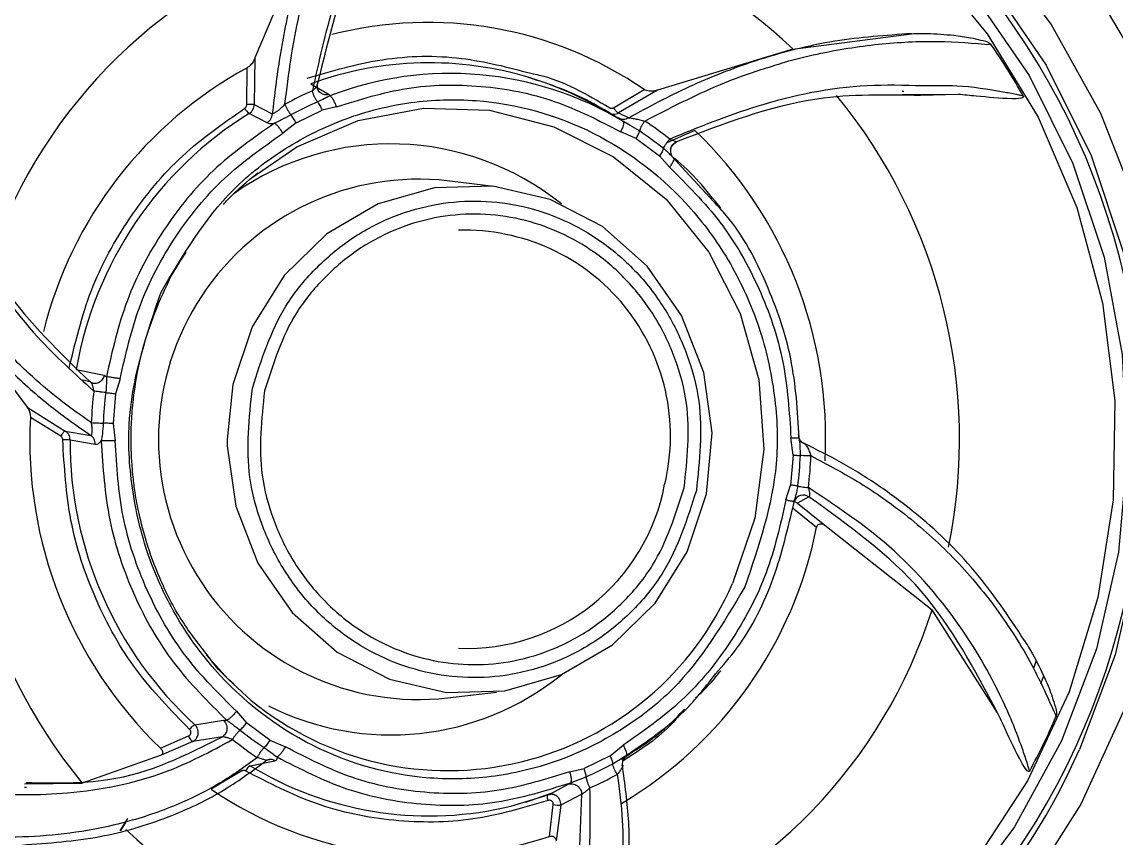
# Model space of a CAD drawing. Header units: inches. Extents: x 0 to 84, y -22 to 124.
# Drawn here: x 53.917 to 54.996, y 16.674 to 17.478 of the extents above; entities that cross this region are included whole.
import ezdxf

# ---------------------------------------------------------------- set-up
doc = ezdxf.new("R2010")
doc.units = ezdxf.units.IN
doc.header["$MEASUREMENT"] = 0
doc.layers.add('BDIM_CYAN', color=4, linetype='Continuous')

# ---------------------------------------------------------------- blocks, each defined once
blk = doc.blocks.new('2026 RELAY')
at = {"layer": 'BDIM_CYAN'}
for p, q in [((54.1951, 17.0574), (54.1469, 16.9426)), ((54.6771, 16.9512), (54.7938, 16.9665)), ((54.6771, 16.9512), (54.5435, 16.9108)), ((54.1469, 16.9426), (54.1462, 16.8967)), ((54.1388, 16.8965), (54.1391, 16.9328)), ((54.2019, 16.917), (54.2202, 16.9067)), ((54.5004, 16.8935), (54.5306, 16.9114)), ((54.5435, 16.9108), (54.5052, 16.8885)), ((54.7863, 16.9094), (54.7846, 16.9094)), ((54.1462, 16.8967), (54.164, 16.8875)), ((54.2202, 16.9067), (54.2208, 16.9052)), ((54.8398, 16.9067), (54.7846, 16.9062)), ((54.8398, 16.9067), (54.8028, 16.9055)), ((54.1414, 16.8879), (54.1588, 16.8788)), ((54.1874, 16.8787), (54.213, 16.8912)), ((54.2273, 16.8944), (54.213, 16.8912)), ((54.5005, 16.8859), (54.5017, 16.8853)), ((54.5052, 16.8885), (54.5153, 16.8836)), ((54.1874, 16.8787), (54.1744, 16.8683)), ((54.5017, 16.8853), (54.5052, 16.8836)), ((54.5225, 16.8631), (54.5074, 16.8698)), ((54.5804, 16.8712), (54.5527, 16.859)), ((54.5225, 16.8631), (54.5456, 16.8462)), ((54.5554, 16.8348), (54.5456, 16.8462)), ((54.5599, 16.8436), (54.5597, 16.8436)), ((54.599, 16.8008), (54.5597, 16.8436)), ((54.3851, 16.8157), (54.328, 16.8224)), ((53.8664, 16.6729), (53.9224, 16.5985)), ((53.9709, 16.6357), (53.9982, 16.6298)), ((53.9982, 16.6298), (54.0005, 16.6283)), ((53.9846, 16.6233), (53.9771, 16.625)), ((54.014, 16.6263), (54.0095, 16.6117)), ((54.1252, 16.6206), (54.1196, 16.5667)), ((54.0095, 16.6117), (54.0071, 16.5823)), ((53.9224, 16.5985), (53.96, 16.5749)), ((53.9555, 16.5697), (53.9257, 16.5881)), ((53.96, 16.5749), (53.9852, 16.5706)), ((54.0071, 16.5823), (54.0091, 16.5652)), ((53.9647, 16.5662), (53.9575, 16.5662)), ((53.9647, 16.5662), (53.9895, 16.562)), ((54.6772, 16.5512), (54.6751, 16.5682)), ((54.6837, 16.5649), (54.6836, 16.565)), ((54.6772, 16.5512), (54.6747, 16.5217)), ((54.6702, 16.5071), (54.6747, 16.5217)), ((54.6779, 16.5054), (54.6792, 16.5085)), ((54.6927, 16.5101), (54.6815, 16.5039)), ((54.7003, 16.4799), (54.6764, 16.4991)), ((54.6815, 16.5039), (54.7084, 16.4822)), ((54.7084, 16.4822), (54.8142, 16.3987)), ((54.8785, 16.2973), (54.8142, 16.3987)), ((54.9145, 16.3412), (54.9167, 16.348)), ((54.9241, 16.3333), (54.9211, 16.3259)), ((54.328, 16.311), (54.3851, 16.3177)), ((54.1288, 16.2987), (54.1386, 16.2872)), ((54.0878, 16.2854), (54.116, 16.2898)), ((54.116, 16.2898), (54.1191, 16.2898)), ((54.1617, 16.2703), (54.1386, 16.2872)), ((54.0539, 16.2622), (54.0816, 16.2744)), ((54.1148, 16.2736), (54.0857, 16.269)), ((54.0857, 16.269), (54.0544, 16.2554)), ((54.1617, 16.2703), (54.1769, 16.2636)), ((54.4968, 16.2548), (54.5099, 16.2652)), ((54.0544, 16.2554), (53.9768, 16.2279)), ((54.1421, 16.2451), (54.1666, 16.2499)), ((54.4968, 16.2548), (54.4713, 16.2422)), ((54.1339, 16.2399), (54.1037, 16.222)), ((54.4569, 16.239), (54.4713, 16.2422)), ((53.92, 16.2272), (53.9768, 16.2279)), ((54.4557, 16.2268), (54.458, 16.2283)), ((54.458, 16.2283), (54.4733, 16.2341)), ((53.92, 16.224), (53.9218, 16.224)), ((54.4137, 16.2092), (54.4389, 16.218)), ((54.4357, 16.2164), (54.4423, 16.2198)), ((54.4423, 16.2198), (54.4557, 16.2268)), ((54.4689, 16.217), (54.4483, 16.2062)), ((54.4371, 16.1754), (54.4409, 16.2067)), ((54.4483, 16.2062), (54.4438, 16.1709)), ((54.0214, 16.1931), (54.0139, 16.181)), ((54.0193, 16.189), (54.0144, 16.1811))]:
    blk.add_line(p, q, dxfattribs=at)
at = {"layer": 'BDIM_CYAN', "flags": 128}
for points in [[(55.0195, 16.9337), (54.967, 17.0227), (54.9035, 17.1037), (54.8304, 17.175), (54.7489, 17.2355), (54.6603, 17.2841), (54.5664, 17.3199), (54.4688, 17.3422), (54.3692, 17.3507), (54.2695, 17.3452), (54.1713, 17.3258), (54.0764, 17.2929), (53.9866, 17.247), (53.9034, 17.1889)], [(53.736, 16.8815), (53.7838, 16.9694), (53.8429, 17.0495), (53.912, 17.1202), (53.9899, 17.1801), (54.0749, 17.2281), (54.1655, 17.2632), (54.2598, 17.2847), (54.3561, 17.2923), (54.4525, 17.2857), (54.547, 17.2652), (54.6379, 17.231), (54.7234, 17.184), (54.8018, 17.1249), (54.8716, 17.0549), (54.9315, 16.9755), (54.9802, 16.8881), (55.0168, 16.7944)], [(55.0026, 16.2983), (54.9607, 16.2071), (54.9072, 16.1229), (54.8429, 16.0473), (54.7692, 15.9819), (54.6876, 15.9278), (54.5996, 15.8861), (54.5069, 15.8578), (54.4113, 15.8432), (54.3148, 15.8427), (54.2191, 15.8562), (54.1261, 15.8836), (54.0377, 15.9244), (53.9556, 15.9776), (53.8813, 16.0422), (53.8163, 16.1171), (53.7619, 16.2008), (53.7191, 16.2915), (53.6888, 16.3876), (53.6716, 16.4872), (53.6677, 16.5884), (53.6774, 16.6891), (53.7002, 16.7875), (53.736, 16.8815)], [(54.3535, 17.2714), (54.3674, 17.2713), (54.4629, 17.2621), (54.5562, 17.2387), (54.6454, 17.2017), (54.7286, 17.1517), (54.8042, 17.0898), (54.8706, 17.0173), (54.9265, 16.9356), (54.9708, 16.8464), (55.0024, 16.7514), (55.0209, 16.6528), (55.0258, 16.5524), (55.017, 16.4522), (54.9947, 16.3544), (54.9594, 16.261)], [(54.3529, 17.2518), (54.3663, 17.2516), (54.4591, 17.2427), (54.5498, 17.2199), (54.6365, 17.1839), (54.7174, 17.1353), (54.7909, 17.0752), (54.8554, 17.0047), (54.9098, 16.9253), (54.9528, 16.8385), (54.9836, 16.7463), (55.0015, 16.6504), (55.0063, 16.5528), (54.9978, 16.4554), (54.9761, 16.3604), (54.9417, 16.2695), (54.8954, 16.1847), (54.838, 16.1077), (54.7708, 16.04), (54.695, 15.983), (54.6123, 15.9379), (54.5243, 15.9056), (54.4328, 15.8868), (54.353, 15.8817)], [(53.785, 16.8603), (53.8319, 16.9445), (53.89, 17.0207), (53.958, 17.0873), (54.0346, 17.1427), (54.1181, 17.1859), (54.2066, 17.2159), (54.2984, 17.232), (54.3914, 17.234), (54.4837, 17.2217), (54.5734, 17.1955), (54.6584, 17.1559), (54.737, 17.1037), (54.8076, 17.0401), (54.8685, 16.9663), (54.9186, 16.8841), (54.9567, 16.7951), (54.982, 16.7012), (54.9941, 16.6045), (54.9925, 16.507), (54.9775, 16.4107), (54.9492, 16.3178), (54.9083, 16.2301), (54.8557, 16.1497)], [(54.1433, 16.824), (54.1883, 16.8549), (54.2487, 16.8809), (54.3129, 16.8931), (54.3781, 16.891), (54.4415, 16.8748), (54.5003, 16.8451), (54.552, 16.8033), (54.5942, 16.7511), (54.6251, 16.6908), (54.6434, 16.6252), (54.6483, 16.5569), (54.6395, 16.4891), (54.6175, 16.4247)], [(54.1196, 16.5667), (54.1196, 16.5604), (54.128, 16.5007), (54.1498, 16.4448), (54.1837, 16.3959), (54.2278, 16.357), (54.2794, 16.3303), (54.3357, 16.3173), (54.3933, 16.3188), (54.4489, 16.3348), (54.4992, 16.3642), (54.5414, 16.4053), (54.5729, 16.4559), (54.592, 16.5129), (54.5975, 16.573), (54.5891, 16.6327), (54.5673, 16.6887), (54.5334, 16.7375), (54.4894, 16.7764), (54.4377, 16.8031), (54.3814, 16.8161), (54.3238, 16.8146), (54.2682, 16.7987), (54.2179, 16.7693), (54.1758, 16.7281), (54.1442, 16.6776), (54.1252, 16.6206), (54.1252, 16.6206)], [(54.1433, 16.3094), (54.1205, 16.3302), (54.0988, 16.3542)], [(54.3914, 16.2035), (54.3992, 16.2053), (54.4357, 16.2164)]]:
    blk.add_lwpolyline(points, dxfattribs=at)
at = {"layer": 'BDIM_CYAN'}
for centre, radius, start, end in [((54.3642, 16.5795), 0.6724, 91.4877, 186.3844), ((54.302, 16.5651), 0.72, 318.6768, 63.8414), ((54.3481, 16.6057), 0.4772, 46.4028, 101.3302), ((54.3635, 16.5818), 0.5045, 109.4936, 162.3552), ((54.3172, 16.6006), 0.377, 55.538, 104.5433), ((54.3208, 16.5765), 0.6694, 29.3986, 34.5009), ((54.3344, 16.5747), 0.4079, 118.6049, 166.0482), ((54.3188, 16.599), 0.3388, 72.7672, 110.185), ((54.3395, 16.5971), 0.3302, 58.8911, 111.0644), ((54.3169, 16.593), 0.3451, 58.8494, 72.7667), ((54.3429, 16.5916), 0.3477, 113.6299, 118.5899), ((54.3435, 16.5908), 0.3367, 113.6298, 118.5899), ((54.3071, 16.5669), 0.5341, 348.5103, 39.3475), ((54.3364, 16.5723), 0.371, 121.7217, 170.162), ((54.1474, 16.8976), 0.0114, 203.8247, 238.2291), ((54.3337, 16.5851), 0.3553, 51.3342, 56.2237), ((54.3345, 16.5846), 0.3441, 51.3342, 56.2237), ((54.2885, 16.5682), 0.4208, 356.8909, 46.065), ((54.2808, 16.5896), 0.2683, 51.1844, 125.2102), ((54.3083, 16.5667), 0.2564, 85.5844, 274.4156), ((54.3538, 16.5702), 0.2026, 346.3595, 91.7693), ((54.3898, 16.5665), 0.5341, 168.5103, 219.3475), ((54.375, 16.5667), 0.3897, 172.9858, 177.5826), ((54.3745, 16.5667), 0.3774, 172.9857, 177.5826), ((54.3459, 16.5653), 0.4208, 176.8909, 226.065), ((54.3434, 16.5648), 0.3787, 179.7877, 227.5485), ((54.3073, 16.5667), 0.3774, 352.9857, 357.5827), ((54.3055, 16.5667), 0.3897, 352.9857, 357.5827), ((54.3559, 16.5588), 0.1981, 267.5764, 349.4226), ((54.6873, 16.502), 0.00973, 56.3182, 155.21), ((54.2988, 16.5597), 0.4094, 300.7687, 348.7732), ((54.337, 16.5456), 0.3054, 230.6336, 336.6959), ((54.3334, 16.5516), 0.5045, 289.4936, 342.3552), ((54.3556, 16.5379), 0.6563, 196.5789, 269.2269), ((54.2809, 16.5432), 0.2678, 243.2061, 308.8792), ((54.313, 16.5612), 0.6783, 331.7195, 336.7769), ((54.0905, 16.2769), 0.00926, 195.9387, 238.7713), ((54.3469, 16.5483), 0.3553, 231.3346, 236.2234), ((54.3473, 16.5489), 0.3441, 231.3342, 236.2236), ((54.3463, 16.5324), 0.6705, 270.7738, 336.1171), ((54.1481, 16.2354), 0.0114, 121.8515, 156.3317), ((54.3187, 16.5356), 0.34, 238.7063, 282.3503), ((54.3384, 16.5426), 0.3367, 293.6298, 298.5899), ((54.3376, 16.5418), 0.3477, 293.6299, 298.5899), ((54.317, 16.5327), 0.3769, 235.5362, 288.5678), ((54.4533, 16.3187), 0.1127, 263.692, 267.4566), ((54.3488, 16.5278), 0.4772, 226.4028, 281.3302)]:
    blk.add_arc(centre, radius, start, end, dxfattribs=at)
for points, knots in [([(55.2584, 16.5667), (55.2573, 16.6047), (55.2557, 16.6581), (55.245, 16.7365), (55.2322, 16.8033), (55.2108, 16.8815), (55.1817, 16.9619), (55.144, 17.0432), (55.0977, 17.1234), (55.0425, 17.2006), (54.9891, 17.264), (54.9516, 17.2983), (54.9377, 17.311)], [0, 0, 0, 0, 0.135476, 0.190838, 0.282732, 0.378396, 0.48124, 0.588842, 0.700238, 0.814676, 0.931639, 1, 1, 1, 1]), ([(54.3513, 17.232), (54.3507, 17.2313), (54.3493, 17.2295), (54.3449, 17.2242), (54.3315, 17.207), (54.3021, 17.1661), (54.2602, 17.0939), (54.2236, 17.0015), (54.2098, 16.9386), (54.2035, 16.9101)], [0, 0, 0, 0, 0.007325, 0.019566, 0.058651, 0.192116, 0.441769, 0.746986, 1, 1, 1, 1]), ([(54.1765, 16.8969), (54.1783, 16.9119), (54.1818, 16.9409), (54.1905, 16.9873), (54.2021, 17.0334), (54.2176, 17.0807), (54.2445, 17.1477), (54.2734, 17.1952), (54.2937, 17.2286)], [0, 0, 0, 0, 0.134858, 0.259599, 0.404069, 0.533562, 0.672142, 1, 1, 1, 1]), ([(54.3168, 17.1763), (54.292, 17.1354), (54.2418, 17.0528), (54.2196, 16.9622), (54.2084, 16.9164)], [0, 0, 0, 0, 0.495173, 1, 1, 1, 1]), ([(54.2444, 17.1645), (54.2308, 17.1361), (54.2057, 17.0839), (54.1837, 17.0083), (54.1706, 16.9439), (54.1662, 16.9061), (54.164, 16.8875)], [0, 0, 0, 0, 0.3185328, 0.5847985, 0.7954693, 1, 1, 1, 1]), ([(54.7938, 16.9665), (54.7687, 16.9648), (54.717, 16.9613), (54.643, 16.9421), (54.5747, 16.9155), (54.5348, 16.8942), (54.5153, 16.8836)], [0, 0, 0, 0, 0.262316, 0.539411, 0.773759, 1, 1, 1, 1]), ([(54.7938, 16.9665), (54.799, 16.9666), (54.813, 16.9668), (54.8324, 16.9654), (54.8501, 16.9631), (54.8619, 16.9602), (54.8694, 16.9587), (54.8722, 16.956), (54.8725, 16.9557)], [0, 0, 0, 0, 0.191797, 0.519052, 0.729035, 0.856173, 0.983899, 1, 1, 1, 1]), ([(54.6592, 16.9353), (54.6625, 16.9364), (54.6762, 16.9408), (54.7103, 16.949), (54.761, 16.9572), (54.8187, 16.96), (54.8552, 16.9571), (54.8725, 16.9557)], [0, 0, 0, 0, 0.046025, 0.195616, 0.476339, 0.751139, 1, 1, 1, 1]), ([(54.1469, 16.9426), (54.1464, 16.9414), (54.1453, 16.9388), (54.1427, 16.9356), (54.1405, 16.9336), (54.1394, 16.933), (54.1391, 16.9328)], [0, 0, 0, 0, 0.355676, 0.722757, 0.915996, 1, 1, 1, 1]), ([(54.1984, 16.9226), (54.2229, 16.9298), (54.2725, 16.9443), (54.3483, 16.9458), (54.3962, 16.9334), (54.4189, 16.9275)], [0, 0, 0, 0, 0.340241, 0.68848, 1, 1, 1, 1]), ([(54.5312, 16.8804), (54.5557, 16.8931), (54.5901, 16.9109), (54.6338, 16.9276), (54.6519, 16.9331), (54.6592, 16.9353)], [0, 0, 0, 0, 0.593417, 0.834059, 1, 1, 1, 1]), ([(54.5016, 16.8852), (54.4924, 16.8908), (54.4647, 16.9076), (54.4341, 16.9176), (54.4137, 16.9243)], [0, 0, 0, 0, 0.332049, 1, 1, 1, 1]), ([(54.4189, 16.9275), (54.4216, 16.9269), (54.4492, 16.9213), (54.4741, 16.9067), (54.4966, 16.8935)], [0, 0, 0, 0, 0.097406, 1, 1, 1, 1]), ([(54.2035, 16.9101), (54.2044, 16.9109), (54.206, 16.9123), (54.2076, 16.9141), (54.2084, 16.9152), (54.2087, 16.9159), (54.2087, 16.9163), (54.2085, 16.9164), (54.2084, 16.9164)], [0, 0, 0, 0, 0.277554, 0.532524, 0.651828, 0.767234, 0.882133, 1, 1, 1, 1]), ([(54.2085, 16.8993), (54.208, 16.9001), (54.2069, 16.9017), (54.2054, 16.9047), (54.2042, 16.9076), (54.2038, 16.9093), (54.2035, 16.9101)], [0, 0, 0, 0, 0.266689, 0.531115, 0.778754, 1, 1, 1, 1]), ([(54.2202, 16.9067), (54.2195, 16.9065), (54.2181, 16.9061), (54.2158, 16.9061), (54.2134, 16.9068), (54.2113, 16.9081), (54.2097, 16.9099), (54.2086, 16.912), (54.2082, 16.9143), (54.2083, 16.9157), (54.2084, 16.9164)], [0, 0, 0, 0, 0.11221, 0.235183, 0.36644, 0.502102, 0.63743, 0.767756, 0.889371, 1, 1, 1, 1]), ([(54.2114, 16.9081), (54.2109, 16.9087), (54.2098, 16.9097), (54.2088, 16.9118), (54.2084, 16.9138), (54.2084, 16.9149), (54.2084, 16.9154)], [0, 0, 0, 0, 0.282389, 0.544951, 0.784256, 1, 1, 1, 1]), ([(54.2273, 16.8944), (54.2503, 16.9016), (54.2967, 16.9161), (54.3701, 16.917), (54.4424, 16.9033), (54.4859, 16.8809), (54.5074, 16.8698)], [0, 0, 0, 0, 0.247012, 0.5, 0.752988, 1, 1, 1, 1]), ([(54.5435, 16.9108), (54.542, 16.9104), (54.5391, 16.9095), (54.5348, 16.9098), (54.5319, 16.9106), (54.5309, 16.9112), (54.5306, 16.9114)], [0, 0, 0, 0, 0.355757, 0.72292, 0.916269, 1, 1, 1, 1]), ([(54.8048, 16.915), (54.7866, 16.9155), (54.7326, 16.9171), (54.6465, 16.8995), (54.5839, 16.8741), (54.5556, 16.8625)], [0, 0, 0, 0, 0.216608, 0.644934, 1, 1, 1, 1]), ([(54.8028, 16.9055), (54.7687, 16.9062), (54.6871, 16.908), (54.6083, 16.8775), (54.5624, 16.8598)], [0, 0, 0, 0, 0.418406, 1, 1, 1, 1]), ([(54.904, 16.9051), (54.9032, 16.9053), (54.901, 16.9057), (54.8945, 16.9071), (54.8737, 16.9109), (54.8432, 16.9158), (54.816, 16.9152), (54.8048, 16.915)], [0, 0, 0, 0, 0.025485, 0.068074, 0.204059, 0.66842, 1, 1, 1, 1]), ([(54.0545, 16.7119), (54.0758, 16.7479), (54.1085, 16.8032), (54.1766, 16.8554), (54.2359, 16.8849), (54.2999, 16.9008), (54.3836, 16.9034), (54.484, 16.8755), (54.5673, 16.8107), (54.6175, 16.7404), (54.6456, 16.678), (54.6606, 16.611), (54.6642, 16.5227), (54.6433, 16.4614), (54.6297, 16.4215)], [0, 0, 0, 0, 0.119728, 0.18418, 0.25, 0.31582, 0.380272, 0.5, 0.619728, 0.68418, 0.75, 0.81582, 0.880272, 1, 1, 1, 1]), ([(54.1369, 16.893), (54.1372, 16.8932), (54.1378, 16.8936), (54.1384, 16.8944), (54.1388, 16.8954), (54.1388, 16.8962), (54.1388, 16.8965)], [0, 0, 0, 0, 0.244732, 0.492429, 0.744713, 1, 1, 1, 1]), ([(54.1462, 16.8967), (54.1459, 16.8967), (54.1454, 16.8967), (54.1442, 16.8966), (54.1432, 16.8966), (54.1421, 16.8966), (54.1406, 16.8966), (54.1395, 16.8965), (54.1388, 16.8965)], [0, 0, 0, 0, 0.250263, 0.382232, 0.514843, 0.645287, 0.771015, 1, 1, 1, 1]), ([(54.1414, 16.8879), (54.1421, 16.8884), (54.1435, 16.8894), (54.145, 16.8916), (54.146, 16.894), (54.1462, 16.8958), (54.1462, 16.8967)], [0, 0, 0, 0, 0.245118, 0.499544, 0.75421, 1, 1, 1, 1]), ([(54.164, 16.8875), (54.1643, 16.8876), (54.1648, 16.8877), (54.1665, 16.8886), (54.1692, 16.8904), (54.1729, 16.8934), (54.1753, 16.8957), (54.1765, 16.8969)], [0, 0, 0, 0, 0.111469, 0.230184, 0.482261, 0.743373, 1, 1, 1, 1]), ([(54.2208, 16.9052), (54.2199, 16.9047), (54.2189, 16.9042), (54.2179, 16.9037), (54.2169, 16.9032), (54.2142, 16.9019), (54.2109, 16.9004), (54.2085, 16.8993)], [0, 0, 0, 0, 0.22908, 0.257055, 0.306679, 0.485356, 1, 1, 1, 1]), ([(54.904, 16.9051), (54.9041, 16.905), (54.9042, 16.9048), (54.9043, 16.9044), (54.9042, 16.9041), (54.9039, 16.9037), (54.903, 16.9032), (54.8993, 16.9022), (54.8839, 16.9024), (54.8634, 16.9044), (54.8457, 16.9061), (54.8398, 16.9067)], [0, 0, 0, 0, 0.005501, 0.011055, 0.016084, 0.02158, 0.030977, 0.060324, 0.195274, 0.730604, 1, 1, 1, 1]), ([(53.8048, 16.8936), (53.8051, 16.8928), (53.8059, 16.8905), (53.8082, 16.8838), (53.8158, 16.8628), (53.8349, 16.8155), (53.8728, 16.7429), (53.9281, 16.6684), (53.9694, 16.6312), (53.9882, 16.6143)], [0, 0, 0, 0, 0.007324, 0.019565, 0.058649, 0.192116, 0.441769, 0.746986, 1, 1, 1, 1]), ([(53.9638, 16.6368), (53.97, 16.6627), (53.9827, 16.7152), (54.0217, 16.7862), (54.0727, 16.8483), (54.1157, 16.8782), (54.1369, 16.893)], [0, 0, 0, 0, 0.247096, 0.5, 0.752904, 1, 1, 1, 1]), ([(54.1588, 16.8788), (54.1595, 16.8793), (54.161, 16.8803), (54.1626, 16.8825), (54.1638, 16.8849), (54.1639, 16.8867), (54.164, 16.8875)], [0, 0, 0, 0, 0.245337, 0.5, 0.754663, 1, 1, 1, 1]), ([(54.1824, 16.8865), (54.1793, 16.8848), (54.1739, 16.8819), (54.1685, 16.8793), (54.1661, 16.8782)], [0, 0, 0, 0, 0.571403, 1, 1, 1, 1]), ([(54.4954, 16.8884), (54.4962, 16.888), (54.4977, 16.8872), (54.5003, 16.8869), (54.5029, 16.8873), (54.5044, 16.8881), (54.5052, 16.8885)], [0, 0, 0, 0, 0.245118, 0.499544, 0.75421, 1, 1, 1, 1]), ([(54.4966, 16.8935), (54.4969, 16.8933), (54.4975, 16.893), (54.4985, 16.8929), (54.4995, 16.893), (54.5001, 16.8934), (54.5004, 16.8935)], [0, 0, 0, 0, 0.244745, 0.492429, 0.744713, 1, 1, 1, 1]), ([(54.5052, 16.8885), (54.5049, 16.8886), (54.5045, 16.8887), (54.5036, 16.8893), (54.503, 16.89), (54.5023, 16.8908), (54.5014, 16.892), (54.5008, 16.8929), (54.5004, 16.8935)], [0, 0, 0, 0, 0.250263, 0.382232, 0.514843, 0.645287, 0.771015, 1, 1, 1, 1]), ([(54.1661, 16.8782), (54.1453, 16.8636), (54.1037, 16.8343), (54.055, 16.7739), (54.0179, 16.7049), (54.0063, 16.6538), (54.0005, 16.6283)], [0, 0, 0, 0, 0.25, 0.5, 0.75, 1, 1, 1, 1]), ([(54.1588, 16.8788), (54.1595, 16.8785), (54.1612, 16.8777), (54.1644, 16.878), (54.1661, 16.8782)], [0, 0, 0, 0, 0.459354, 1, 1, 1, 1]), ([(54.5052, 16.8836), (54.5055, 16.8832), (54.5063, 16.8825), (54.5088, 16.8807), (54.5101, 16.8798)], [0, 0, 0, 0, 0.459352, 1, 1, 1, 1]), ([(54.5052, 16.8836), (54.506, 16.8832), (54.5075, 16.8824), (54.5102, 16.8821), (54.5129, 16.8824), (54.5145, 16.8833), (54.5153, 16.8836)], [0, 0, 0, 0, 0.245337, 0.5, 0.754663, 1, 1, 1, 1]), ([(54.5258, 16.8706), (54.5228, 16.8724), (54.5176, 16.8755), (54.5123, 16.8785), (54.5101, 16.8798)], [0, 0, 0, 0, 0.5714036, 1, 1, 1, 1]), ([(54.5153, 16.8836), (54.5156, 16.8836), (54.5161, 16.8836), (54.5182, 16.8833), (54.5215, 16.8827), (54.5263, 16.8816), (54.5295, 16.8808), (54.5312, 16.8804)], [0, 0, 0, 0, 0.111469, 0.230184, 0.482262, 0.743373, 1, 1, 1, 1]), ([(54.014, 16.6263), (54.0196, 16.6507), (54.0308, 16.7002), (54.0667, 16.7673), (54.1142, 16.826), (54.1545, 16.8543), (54.1744, 16.8683)], [0, 0, 0, 0, 0.247011, 0.5, 0.752989, 1, 1, 1, 1]), ([(54.5495, 16.8532), (54.5493, 16.8527), (54.549, 16.8518), (54.5481, 16.85), (54.5469, 16.8481), (54.546, 16.8468), (54.5456, 16.8462)], [0, 0, 0, 0, 0.257259, 0.51339, 0.762603, 1, 1, 1, 1]), ([(54.5495, 16.8532), (54.5498, 16.8539), (54.5503, 16.8552), (54.5519, 16.8578), (54.5537, 16.8603), (54.555, 16.8618), (54.5556, 16.8625)], [0, 0, 0, 0, 0.266689, 0.531115, 0.778754, 1, 1, 1, 1]), ([(54.5597, 16.8436), (54.559, 16.8443), (54.558, 16.8452), (54.5567, 16.8467), (54.5551, 16.8483), (54.5527, 16.8506), (54.5506, 16.8524), (54.5495, 16.8532)], [0, 0, 0, 0, 0.224307, 0.303573, 0.473827, 0.745729, 1, 1, 1, 1]), ([(54.5556, 16.8625), (54.5567, 16.8622), (54.5587, 16.8615), (54.5609, 16.8607), (54.562, 16.8602), (54.5625, 16.86), (54.5627, 16.8598), (54.5625, 16.8598), (54.5624, 16.8598)], [0, 0, 0, 0, 0.277558, 0.532524, 0.651825, 0.767232, 0.882131, 1, 1, 1, 1]), ([(54.5565, 16.8526), (54.5567, 16.8535), (54.5572, 16.8552), (54.5587, 16.8574), (54.5604, 16.8591), (54.5618, 16.8598), (54.5624, 16.8601)], [0, 0, 0, 0, 0.272139, 0.534295, 0.778522, 1, 1, 1, 1]), ([(54.5599, 16.8436), (54.5594, 16.8441), (54.5583, 16.8452), (54.5572, 16.8473), (54.5566, 16.8498), (54.5567, 16.8524), (54.5574, 16.8549), (54.5588, 16.8571), (54.5604, 16.8588), (54.5618, 16.8595), (54.5624, 16.8598)], [0, 0, 0, 0, 0.112211, 0.235183, 0.366441, 0.502102, 0.637431, 0.767756, 0.88937, 1, 1, 1, 1]), ([(54.6059, 16.7947), (54.5918, 16.8122), (54.5775, 16.8302), (54.5594, 16.8441), (54.5589, 16.8444)], [0, 0, 0, 0, 0.975343, 1, 1, 1, 1]), ([(53.9856, 16.5832), (53.9749, 16.5907), (53.9544, 16.6051), (53.9222, 16.6327), (53.8912, 16.6637), (53.8609, 16.6997), (53.8321, 16.7401), (53.8039, 16.7868), (53.7873, 16.8217), (53.7788, 16.8397)], [0, 0, 0, 0, 0.136039, 0.261937, 0.40799, 0.540278, 0.678402, 0.83502, 1, 1, 1, 1]), ([(53.8327, 16.8361), (53.8537, 16.7938), (53.8962, 16.7082), (53.9549, 16.6518), (53.9846, 16.6233)], [0, 0, 0, 0, 0.494868, 1, 1, 1, 1]), ([(54.5554, 16.8348), (54.5728, 16.8175), (54.608, 16.7826), (54.6455, 16.7164), (54.6703, 16.644), (54.6735, 16.5933), (54.6751, 16.5682)], [0, 0, 0, 0, 0.247011, 0.5, 0.752989, 1, 1, 1, 1]), ([(54.1161, 16.7983), (54.1174, 16.7998), (54.1276, 16.8116), (54.1394, 16.821), (54.1497, 16.8292)], [0, 0, 0, 0, 0.124817, 1, 1, 1, 1]), ([(54.1444, 16.6172), (54.1534, 16.6453), (54.1672, 16.6887), (54.2057, 16.7358), (54.2416, 16.766), (54.2829, 16.7877), (54.3396, 16.8036), (54.4124, 16.8016), (54.4793, 16.7714), (54.5244, 16.7319), (54.5532, 16.6941), (54.5738, 16.6509), (54.5898, 16.5912), (54.585, 16.5458), (54.5819, 16.5162)], [0, 0, 0, 0, 0.119728, 0.18418, 0.25, 0.31582, 0.380272, 0.5, 0.619728, 0.68418, 0.75, 0.81582, 0.880272, 1, 1, 1, 1]), ([(54.6833, 16.5683), (54.6817, 16.5945), (54.6784, 16.6469), (54.6523, 16.7209), (54.6252, 16.7734), (54.6033, 16.7963), (54.599, 16.8008)], [0, 0, 0, 0, 0.3084328, 0.6168654, 0.9252979, 1, 1, 1, 1]), ([(54.5699, 16.519), (54.5729, 16.5469), (54.5774, 16.5898), (54.5623, 16.6463), (54.5428, 16.6871), (54.5156, 16.7229), (54.473, 16.7602), (54.4097, 16.7887), (54.3409, 16.7907), (54.2873, 16.7756), (54.2482, 16.7551), (54.2143, 16.7266), (54.1779, 16.682), (54.1648, 16.6411), (54.1563, 16.6144)], [0, 0, 0, 0, 0.119728, 0.18418, 0.25, 0.31582, 0.380272, 0.5, 0.619728, 0.68418, 0.75, 0.81582, 0.880272, 1, 1, 1, 1]), ([(53.8061, 16.7647), (53.8225, 16.7386), (53.8525, 16.6908), (53.9016, 16.6372), (53.9455, 16.5982), (53.9721, 16.5797), (53.9852, 16.5706)], [0, 0, 0, 0, 0.3184526, 0.5840837, 0.7951285, 1, 1, 1, 1]), ([(54.0249, 16.5667), (54.0249, 16.5678), (54.0249, 16.5726), (54.0253, 16.5847), (54.0268, 16.6059), (54.0312, 16.6351), (54.0398, 16.6695), (54.0536, 16.7057), (54.067, 16.7335), (54.0769, 16.7476), (54.0791, 16.7509)], [0, 0, 0, 0, 0.016011, 0.073769, 0.185272, 0.340799, 0.525786, 0.728602, 0.937781, 1, 1, 1, 1]), ([(54.6297, 16.4215), (54.6085, 16.3855), (54.5758, 16.3302), (54.5076, 16.2781), (54.4484, 16.2486), (54.3843, 16.2327), (54.3006, 16.23), (54.2003, 16.2579), (54.1169, 16.3228), (54.0667, 16.393), (54.0386, 16.4554), (54.0236, 16.5224), (54.02, 16.6107), (54.0409, 16.672), (54.0545, 16.7119)], [0, 0, 0, 0, 0.119728, 0.18418, 0.25, 0.31582, 0.380272, 0.5, 0.619728, 0.68418, 0.75, 0.81582, 0.880272, 1, 1, 1, 1]), ([(53.9982, 16.6298), (53.998, 16.6291), (53.9976, 16.6276), (53.9964, 16.6255), (53.9948, 16.6237), (53.9927, 16.6224), (53.9904, 16.6217), (53.9882, 16.6217), (53.9862, 16.6222), (53.9851, 16.623), (53.9846, 16.6233)], [0, 0, 0, 0, 0.112211, 0.235183, 0.366441, 0.502102, 0.637431, 0.767757, 0.889371, 1, 1, 1, 1]), ([(54.0005, 16.6283), (54.0005, 16.6272), (54.0005, 16.6256), (54.0005, 16.6234), (54.0005, 16.6208), (54.0004, 16.6171), (54.0001, 16.6142), (53.9999, 16.6128)], [0, 0, 0, 0, 0.2237371, 0.3032861, 0.4723028, 0.7443974, 1, 1, 1, 1]), ([(53.9882, 16.6143), (53.988, 16.6154), (53.9876, 16.6176), (53.9869, 16.6201), (53.9862, 16.6217), (53.9856, 16.6226), (53.9851, 16.6232), (53.9847, 16.6233), (53.9846, 16.6233)], [0, 0, 0, 0, 0.277559, 0.532523, 0.651824, 0.76723, 0.88213, 1, 1, 1, 1]), ([(53.9896, 16.6217), (53.9887, 16.6217), (53.9872, 16.6217), (53.9863, 16.622), (53.9859, 16.6222)], [0, 0, 0, 0, 0.536312, 1, 1, 1, 1]), ([(54.5819, 16.5162), (54.5729, 16.4881), (54.5591, 16.4447), (54.5206, 16.3976), (54.4847, 16.3675), (54.4434, 16.3458), (54.3866, 16.3298), (54.3138, 16.3319), (54.2469, 16.362), (54.2018, 16.4015), (54.173, 16.4394), (54.1525, 16.4826), (54.1364, 16.5423), (54.1412, 16.5877), (54.1444, 16.6172)], [0, 0, 0, 0, 0.119728, 0.18418, 0.25, 0.31582, 0.380272, 0.5, 0.619728, 0.68418, 0.75, 0.81582, 0.880272, 1, 1, 1, 1]), ([(53.9999, 16.6128), (53.9989, 16.6129), (53.9969, 16.6131), (53.9935, 16.6136), (53.9904, 16.614), (53.9889, 16.6142), (53.9882, 16.6143)], [0, 0, 0, 0, 0.2666891, 0.5311151, 0.7787538, 1, 1, 1, 1]), ([(53.9999, 16.6128), (54.0007, 16.6127), (54.0022, 16.6126), (54.0047, 16.6123), (54.0072, 16.612), (54.0087, 16.6118), (54.0095, 16.6117)], [0, 0, 0, 0, 0.257259, 0.51339, 0.762603, 1, 1, 1, 1]), ([(54.1563, 16.6144), (54.1534, 16.5865), (54.1488, 16.5436), (54.164, 16.4872), (54.1834, 16.4463), (54.2106, 16.4105), (54.2533, 16.3732), (54.3165, 16.3447), (54.3853, 16.3427), (54.439, 16.3578), (54.478, 16.3783), (54.512, 16.4069), (54.5484, 16.4514), (54.5614, 16.4924), (54.5699, 16.519)], [0, 0, 0, 0, 0.119728, 0.18418, 0.25, 0.31582, 0.380272, 0.5, 0.619728, 0.68418, 0.75, 0.81582, 0.880272, 1, 1, 1, 1]), ([(53.9224, 16.5985), (53.923, 16.5977), (53.9242, 16.596), (53.9253, 16.5926), (53.9257, 16.5897), (53.9257, 16.5885), (53.9257, 16.5881)], [0, 0, 0, 0, 0.355625, 0.722653, 0.915819, 1, 1, 1, 1]), ([(53.96, 16.5749), (53.9597, 16.5748), (53.9593, 16.5747), (53.9585, 16.574), (53.9579, 16.5733), (53.9572, 16.5725), (53.9564, 16.5713), (53.9559, 16.5703), (53.9555, 16.5697)], [0, 0, 0, 0, 0.250263, 0.382232, 0.514843, 0.645287, 0.771015, 1, 1, 1, 1]), ([(53.9647, 16.5662), (53.9647, 16.5671), (53.9646, 16.5689), (53.9636, 16.5713), (53.962, 16.5735), (53.9607, 16.5744), (53.96, 16.5749)], [0, 0, 0, 0, 0.245118, 0.499544, 0.75421, 1, 1, 1, 1]), ([(53.9852, 16.5706), (53.9854, 16.5707), (53.9858, 16.5708), (53.9864, 16.572), (53.9867, 16.5745), (53.9865, 16.5785), (53.9859, 16.5816), (53.9856, 16.5832)], [0, 0, 0, 0, 0.111469, 0.230184, 0.482261, 0.743373, 1, 1, 1, 1]), ([(53.9975, 16.5827), (53.9972, 16.5792), (53.9968, 16.5731), (53.9959, 16.5675), (53.9954, 16.5651)], [0, 0, 0, 0, 0.571403, 1, 1, 1, 1]), ([(53.9575, 16.5662), (53.9575, 16.5666), (53.9574, 16.5673), (53.957, 16.5683), (53.9564, 16.5691), (53.9558, 16.5695), (53.9555, 16.5697)], [0, 0, 0, 0, 0.244752, 0.492429, 0.744713, 1, 1, 1, 1]), ([(54.0825, 16.2809), (54.0643, 16.2996), (54.0273, 16.3373), (53.9881, 16.4082), (53.9623, 16.4856), (53.9591, 16.5396), (53.9575, 16.5662)], [0, 0, 0, 0, 0.247096, 0.5, 0.752904, 1, 1, 1, 1]), ([(53.9895, 16.562), (53.9894, 16.5629), (53.9894, 16.5646), (53.9885, 16.5671), (53.9871, 16.5692), (53.9858, 16.5701), (53.9852, 16.5706)], [0, 0, 0, 0, 0.245337, 0.5, 0.754663, 1, 1, 1, 1]), ([(53.9895, 16.562), (53.9904, 16.562), (53.9925, 16.5619), (53.9944, 16.564), (53.9954, 16.5651)], [0, 0, 0, 0, 0.459354, 1, 1, 1, 1]), ([(53.9954, 16.5651), (53.9971, 16.539), (54.0005, 16.4866), (54.0261, 16.4121), (54.0645, 16.3439), (54.1009, 16.3079), (54.1191, 16.2898)], [0, 0, 0, 0, 0.25, 0.5, 0.75, 1, 1, 1, 1]), ([(54.1288, 16.2987), (54.1114, 16.3159), (54.0762, 16.3508), (54.0387, 16.417), (54.0139, 16.4895), (54.0107, 16.5401), (54.0091, 16.5652)], [0, 0, 0, 0, 0.247011, 0.5, 0.752989, 1, 1, 1, 1]), ([(54.1005, 16.3535), (54.0916, 16.3648), (54.0731, 16.3884), (54.0536, 16.427), (54.0404, 16.4627), (54.033, 16.491), (54.029, 16.5124), (54.027, 16.528), (54.026, 16.5392), (54.0254, 16.5472), (54.0252, 16.5529), (54.025, 16.557), (54.025, 16.5598), (54.025, 16.5618), (54.0249, 16.564), (54.0249, 16.5656), (54.0249, 16.5667)], [0, 0, 0, 0, 0.1908501, 0.3965846, 0.5605024, 0.6839304, 0.7746355, 0.8399833, 0.8866179, 0.9197444, 0.9432216, 0.9598413, 0.9715999, 0.9799168, 0.9857986, 1, 1, 1, 1]), ([(54.6823, 16.5714), (54.6824, 16.5706), (54.6825, 16.5688), (54.6837, 16.5663), (54.6854, 16.5642), (54.687, 16.5633), (54.6877, 16.5628)], [0, 0, 0, 0, 0.245337, 0.5, 0.754663, 1, 1, 1, 1]), ([(54.6844, 16.5508), (54.6844, 16.5538), (54.6843, 16.5599), (54.6837, 16.5654), (54.6833, 16.5683)], [0, 0, 0, 0, 0.490746, 1, 1, 1, 1]), ([(54.6886, 16.5624), (54.6879, 16.5626), (54.6864, 16.5632), (54.6847, 16.5642), (54.6841, 16.5647), (54.6839, 16.5649)], [0, 0, 0, 0, 0.309492, 0.64584, 1, 1, 1, 1]), ([(54.6877, 16.5628), (54.6879, 16.5628), (54.6884, 16.5626), (54.6896, 16.5614), (54.6913, 16.5589), (54.6932, 16.555), (54.6943, 16.5518), (54.6949, 16.5503)], [0, 0, 0, 0, 0.111418, 0.230072, 0.482003, 0.743082, 1, 1, 1, 1]), ([(54.905, 16.3688), (54.8895, 16.3921), (54.8587, 16.4385), (54.8072, 16.4877), (54.7617, 16.5215), (54.7253, 16.5442), (54.7002, 16.5567), (54.6877, 16.5628)], [0, 0, 0, 0, 0.284599, 0.565427, 0.713522, 0.857932, 1, 1, 1, 1]), ([(54.9485, 15.8324), (54.9663, 15.8497), (55.0086, 15.8907), (55.0663, 15.964), (55.1221, 16.0496), (55.1682, 16.1395), (55.204, 16.2302), (55.2286, 16.3147), (55.244, 16.3897), (55.2556, 16.4716), (55.2573, 16.53), (55.2584, 16.5667)], [0, 0, 0, 0, 0.091835, 0.217971, 0.34327, 0.467018, 0.587506, 0.699375, 0.787581, 0.866586, 1, 1, 1, 1]), ([(54.6949, 16.5503), (54.7113, 16.5417), (54.7433, 16.5249), (54.7907, 16.4916), (54.8365, 16.4507), (54.8786, 16.4005), (54.9123, 16.3475), (54.9288, 16.3108), (54.9364, 16.2937)], [0, 0, 0, 0, 0.154219, 0.301464, 0.47799, 0.661716, 0.843633, 1, 1, 1, 1]), ([(54.6783, 16.5051), (54.6789, 16.5071), (54.6798, 16.5105), (54.6812, 16.5156), (54.6817, 16.5189), (54.6819, 16.5206)], [0, 0, 0, 0, 0.40286, 0.687897, 1, 1, 1, 1]), ([(54.9104, 16.2398), (54.9101, 16.2407), (54.9094, 16.2429), (54.9073, 16.2496), (54.9003, 16.2707), (54.8814, 16.3179), (54.8401, 16.3905), (54.774, 16.4651), (54.7178, 16.5022), (54.6923, 16.5191)], [0, 0, 0, 0, 0.007324, 0.019564, 0.058649, 0.192116, 0.441769, 0.746986, 1, 1, 1, 1]), ([(54.6923, 16.5191), (54.6926, 16.518), (54.693, 16.5159), (54.6934, 16.5133), (54.6934, 16.5117), (54.6933, 16.5108), (54.693, 16.5102), (54.6928, 16.5101), (54.6927, 16.5101)], [0, 0, 0, 0, 0.27767, 0.532627, 0.651875, 0.767289, 0.882123, 1, 1, 1, 1]), ([(54.8785, 16.2973), (54.8562, 16.3397), (54.811, 16.4252), (54.7324, 16.4816), (54.6927, 16.5101)], [0, 0, 0, 0, 0.494868, 1, 1, 1, 1]), ([(54.6702, 16.5071), (54.6647, 16.4827), (54.6535, 16.4333), (54.6175, 16.3661), (54.57, 16.3074), (54.5298, 16.2791), (54.5099, 16.2652)], [0, 0, 0, 0, 0.247011, 0.5, 0.752989, 1, 1, 1, 1]), ([(54.6008, 16.3356), (54.608, 16.3439), (54.6322, 16.3714), (54.6604, 16.429), (54.6723, 16.4797), (54.6783, 16.5051)], [0, 0, 0, 0, 0.176639, 0.58832, 1, 1, 1, 1]), ([(54.6815, 16.5039), (54.6806, 16.5044), (54.679, 16.5053), (54.6765, 16.5058), (54.6749, 16.5056), (54.6743, 16.5055)], [0, 0, 0, 0, 0.375908, 0.734647, 1, 1, 1, 1]), ([(54.7003, 16.4799), (54.7005, 16.4804), (54.7007, 16.4813), (54.7015, 16.4824), (54.7026, 16.4831), (54.704, 16.4835), (54.7061, 16.4834), (54.7075, 16.4827), (54.7084, 16.4822)], [0, 0, 0, 0, 0.127615, 0.255978, 0.374291, 0.494236, 0.689367, 1, 1, 1, 1]), ([(54.905, 16.3688), (54.9077, 16.3643), (54.9151, 16.3521), (54.924, 16.3343), (54.9312, 16.3175), (54.9348, 16.3055), (54.9374, 16.298), (54.9365, 16.2942), (54.9364, 16.2937)], [0, 0, 0, 0, 0.191782, 0.518998, 0.728969, 0.85611, 0.98384, 1, 1, 1, 1]), ([(54.126, 16.3255), (54.1192, 16.3316), (54.1099, 16.3401), (54.1025, 16.3507), (54.1005, 16.3535)], [0, 0, 0, 0, 0.729799, 1, 1, 1, 1]), ([(54.5127, 16.2552), (54.5339, 16.2695), (54.5672, 16.2918), (54.5918, 16.3239), (54.6008, 16.3356)], [0, 0, 0, 0, 0.6365649, 1, 1, 1, 1]), ([(54.581, 16.3118), (54.5865, 16.317), (54.5955, 16.3254), (54.603, 16.335), (54.6059, 16.3387)], [0, 0, 0, 0, 0.617374, 1, 1, 1, 1]), ([(54.508, 16.2514), (54.5237, 16.2614), (54.5463, 16.2758), (54.5647, 16.2951), (54.5702, 16.3009)], [0, 0, 0, 0, 0.697672, 1, 1, 1, 1]), ([(54.5702, 16.3009), (54.5665, 16.2964), (54.5496, 16.2754), (54.527, 16.2609), (54.5093, 16.2496)], [0, 0, 0, 0, 0.21754, 1, 1, 1, 1]), ([(54.9104, 16.2398), (54.9103, 16.2397), (54.9102, 16.2395), (54.9099, 16.2393), (54.9096, 16.2392), (54.9091, 16.2393), (54.9083, 16.2397), (54.9056, 16.2426), (54.8978, 16.2563), (54.8889, 16.2754), (54.8812, 16.2918), (54.8785, 16.2973)], [0, 0, 0, 0, 0.0054864, 0.0110267, 0.0160424, 0.0215241, 0.0308969, 0.0601677, 0.194769, 0.7287144, 1, 1, 1, 1]), ([(54.0857, 16.269), (54.0866, 16.2695), (54.0881, 16.2705), (54.0897, 16.2726), (54.0907, 16.2747), (54.0911, 16.2769), (54.0911, 16.2792), (54.0905, 16.2815), (54.0894, 16.2837), (54.0884, 16.2848), (54.0878, 16.2854)], [0, 0, 0, 0, 0.156145, 0.293104, 0.410773, 0.509038, 0.632739, 0.755831, 0.878263, 1, 1, 1, 1]), ([(54.116, 16.2898), (54.1165, 16.2893), (54.1175, 16.2882), (54.1186, 16.2861), (54.1193, 16.2837), (54.1194, 16.281), (54.1189, 16.2785), (54.1178, 16.2764), (54.1165, 16.2747), (54.1153, 16.2739), (54.1148, 16.2736)], [0, 0, 0, 0, 0.112211, 0.235183, 0.366441, 0.502102, 0.637431, 0.767756, 0.88937, 1, 1, 1, 1]), ([(54.1191, 16.2898), (54.1201, 16.2891), (54.1215, 16.2882), (54.1235, 16.2868), (54.1258, 16.2851), (54.129, 16.2828), (54.1313, 16.2811), (54.1323, 16.2802)], [0, 0, 0, 0, 0.2243069, 0.303573, 0.4738275, 0.7457286, 1, 1, 1, 1]), ([(54.1323, 16.2802), (54.1329, 16.2807), (54.1339, 16.2817), (54.1356, 16.2834), (54.1372, 16.2853), (54.1382, 16.2866), (54.1386, 16.2872)], [0, 0, 0, 0, 0.257259, 0.51339, 0.762603, 1, 1, 1, 1]), ([(53.8112, 16.2283), (53.812, 16.2281), (53.8143, 16.2277), (53.821, 16.2263), (53.8423, 16.2225), (53.891, 16.2161), (53.9691, 16.2158), (54.0556, 16.2335), (54.1033, 16.2592), (54.1249, 16.2709)], [0, 0, 0, 0, 0.007325, 0.019566, 0.05865, 0.192116, 0.441769, 0.746986, 1, 1, 1, 1]), ([(53.9216, 16.2285), (53.9492, 16.228), (54.0225, 16.2268), (54.0794, 16.2556), (54.1148, 16.2736)], [0, 0, 0, 0, 0.376577, 1, 1, 1, 1]), ([(54.0816, 16.2744), (54.0819, 16.2745), (54.0824, 16.2748), (54.0831, 16.2756), (54.0836, 16.2764), (54.0839, 16.2775), (54.0839, 16.2785), (54.0836, 16.2795), (54.0832, 16.2803), (54.0828, 16.2807), (54.0825, 16.2809)], [0, 0, 0, 0, 0.121775, 0.245594, 0.376257, 0.509474, 0.637578, 0.768745, 0.883908, 1, 1, 1, 1]), ([(54.1249, 16.2709), (54.1239, 16.2712), (54.122, 16.2719), (54.1194, 16.2727), (54.1175, 16.2732), (54.1163, 16.2735), (54.1154, 16.2736), (54.115, 16.2736), (54.1148, 16.2736)], [0, 0, 0, 0, 0.277558, 0.532524, 0.651825, 0.767232, 0.882131, 1, 1, 1, 1]), ([(54.1323, 16.2802), (54.1316, 16.2795), (54.1302, 16.2782), (54.128, 16.2756), (54.1261, 16.2731), (54.1253, 16.2716), (54.1249, 16.2709)], [0, 0, 0, 0, 0.266689, 0.531115, 0.778754, 1, 1, 1, 1]), ([(54.0539, 16.2622), (54.0542, 16.2619), (54.0548, 16.2612), (54.0555, 16.2601), (54.0559, 16.2589), (54.056, 16.2577), (54.0557, 16.2564), (54.0549, 16.2558), (54.0544, 16.2554)], [0, 0, 0, 0, 0.127615, 0.255978, 0.37429, 0.494233, 0.689359, 1, 1, 1, 1]), ([(54.156, 16.2629), (54.1587, 16.2611), (54.1634, 16.2579), (54.1671, 16.2549), (54.1687, 16.2537)], [0, 0, 0, 0, 0.571399, 1, 1, 1, 1]), ([(54.4569, 16.239), (54.434, 16.2319), (54.3875, 16.2173), (54.3141, 16.2164), (54.2418, 16.2301), (54.1984, 16.2526), (54.1769, 16.2636)], [0, 0, 0, 0, 0.247011, 0.5, 0.752989, 1, 1, 1, 1]), ([(54.1493, 16.253), (54.1373, 16.2443), (54.1147, 16.2281), (54.0732, 16.2071), (54.0312, 16.1918), (53.9859, 16.1812), (53.9416, 16.1755), (53.893, 16.1738), (53.8598, 16.1764), (53.8427, 16.1777)], [0, 0, 0, 0, 0.154271, 0.288952, 0.454424, 0.575072, 0.714225, 0.852753, 1, 1, 1, 1]), ([(53.9173, 16.1669), (53.9433, 16.1688), (53.9938, 16.1725), (54.0597, 16.1923), (54.1149, 16.2183), (54.1436, 16.2394), (54.1576, 16.2498)], [0, 0, 0, 0, 0.280747, 0.545552, 0.776817, 1, 1, 1, 1]), ([(54.1576, 16.2498), (54.1578, 16.2498), (54.1581, 16.2498), (54.1578, 16.2501), (54.1564, 16.2508), (54.1535, 16.2518), (54.1507, 16.2526), (54.1493, 16.253)], [0, 0, 0, 0, 0.111467, 0.230181, 0.482258, 0.743371, 1, 1, 1, 1]), ([(54.1576, 16.2501), (54.1584, 16.2505), (54.16, 16.2512), (54.161, 16.2512), (54.1615, 16.2512)], [0, 0, 0, 0, 0.491439, 1, 1, 1, 1]), ([(54.1666, 16.2499), (54.1659, 16.2503), (54.1644, 16.251), (54.162, 16.2513), (54.1596, 16.251), (54.1583, 16.2502), (54.1576, 16.2498)], [0, 0, 0, 0, 0.245337, 0.5, 0.754663, 1, 1, 1, 1]), ([(54.1666, 16.2499), (54.1674, 16.2502), (54.1691, 16.2509), (54.1688, 16.2527), (54.1687, 16.2537)], [0, 0, 0, 0, 0.4593748, 1, 1, 1, 1]), ([(54.1687, 16.2537), (54.1912, 16.2421), (54.2361, 16.219), (54.3105, 16.2049), (54.386, 16.2058), (54.434, 16.2208), (54.458, 16.2283)], [0, 0, 0, 0, 0.25, 0.5, 0.75, 1, 1, 1, 1]), ([(54.4995, 16.2469), (54.5023, 16.2486), (54.5071, 16.2515), (54.511, 16.2541), (54.5127, 16.2552)], [0, 0, 0, 0, 0.571403, 1, 1, 1, 1]), ([(54.513, 16.2546), (54.5123, 16.2541), (54.511, 16.2531), (54.5096, 16.251), (54.5088, 16.2485), (54.5089, 16.2468), (54.5089, 16.2459)], [0, 0, 0, 0, 0.245337, 0.5, 0.754663, 1, 1, 1, 1]), ([(54.513, 16.2546), (54.5134, 16.2549), (54.5142, 16.2557), (54.5132, 16.2554), (54.5127, 16.2552)], [0, 0, 0, 0, 0.4593541, 1, 1, 1, 1]), ([(54.1377, 16.24), (54.1374, 16.2401), (54.1368, 16.2404), (54.1358, 16.2405), (54.1348, 16.2404), (54.1342, 16.2401), (54.1339, 16.2399)], [0, 0, 0, 0, 0.244775, 0.492429, 0.744714, 1, 1, 1, 1]), ([(54.4359, 16.2108), (54.4114, 16.2036), (54.3617, 16.1889), (54.2836, 16.1887), (54.2068, 16.204), (54.1606, 16.2281), (54.1377, 16.24)], [0, 0, 0, 0, 0.247096, 0.5, 0.752904, 1, 1, 1, 1]), ([(54.4667, 15.9689), (54.4792, 15.9972), (54.5022, 16.0493), (54.5151, 16.1248), (54.5169, 16.1893), (54.5115, 16.2272), (54.5089, 16.2459)], [0, 0, 0, 0, 0.317509, 0.583481, 0.794833, 1, 1, 1, 1]), ([(54.5089, 16.2459), (54.5091, 16.2458), (54.5094, 16.2457), (54.5095, 16.2448), (54.5087, 16.243), (54.5068, 16.24), (54.5049, 16.2377), (54.504, 16.2365)], [0, 0, 0, 0, 0.111469, 0.230184, 0.482261, 0.743373, 1, 1, 1, 1]), ([(54.504, 16.2365), (54.5059, 16.2214), (54.5098, 16.1924), (54.5097, 16.1457), (54.5049, 16.0994), (54.4941, 16.0521), (54.4717, 15.9854), (54.4422, 15.938), (54.4215, 15.9048)], [0, 0, 0, 0, 0.135552, 0.260798, 0.405842, 0.535564, 0.673856, 1, 1, 1, 1]), ([(54.4733, 16.2341), (54.4734, 16.2333), (54.4736, 16.2318), (54.4744, 16.2288), (54.4756, 16.2258), (54.4765, 16.2241), (54.477, 16.2233)], [0, 0, 0, 0, 0.266689, 0.531115, 0.778754, 1, 1, 1, 1]), ([(54.364, 15.9014), (54.3645, 15.9021), (54.3661, 15.9039), (54.3706, 15.9093), (54.3846, 15.9264), (54.4142, 15.9673), (54.4527, 16.0396), (54.4786, 16.1319), (54.4775, 16.1948), (54.477, 16.2233)], [0, 0, 0, 0, 0.007325, 0.019566, 0.058651, 0.192116, 0.441769, 0.746986, 1, 1, 1, 1]), ([(54.3944, 15.9572), (54.4179, 15.9981), (54.4654, 16.0807), (54.4677, 16.1713), (54.4689, 16.217)], [0, 0, 0, 0, 0.495173, 1, 1, 1, 1]), ([(54.4419, 16.2165), (54.4413, 16.2166), (54.4402, 16.2169), (54.4384, 16.2169), (54.4367, 16.2166), (54.4357, 16.2161), (54.4352, 16.2158)], [0, 0, 0, 0, 0.252597, 0.504713, 0.754513, 1, 1, 1, 1]), ([(54.4483, 16.2062), (54.4483, 16.2072), (54.4482, 16.2091), (54.4473, 16.2117), (54.446, 16.2136), (54.4444, 16.2151), (54.4425, 16.2163), (54.4402, 16.2169), (54.4379, 16.217), (54.4364, 16.2166), (54.4357, 16.2164)], [0, 0, 0, 0, 0.156145, 0.293104, 0.410773, 0.509038, 0.632745, 0.755839, 0.878269, 1, 1, 1, 1]), ([(54.4557, 16.2268), (54.4564, 16.227), (54.4577, 16.2274), (54.46, 16.2273), (54.4624, 16.2267), (54.4647, 16.2254), (54.4666, 16.2235), (54.4679, 16.2214), (54.4687, 16.2192), (54.4688, 16.2177), (54.4689, 16.217)], [0, 0, 0, 0, 0.11221, 0.235183, 0.36644, 0.502102, 0.63743, 0.767756, 0.889371, 1, 1, 1, 1]), ([(54.477, 16.2233), (54.4762, 16.2225), (54.4747, 16.2211), (54.4726, 16.2193), (54.4711, 16.2182), (54.4702, 16.2175), (54.4694, 16.2171), (54.469, 16.217), (54.4689, 16.217)], [0, 0, 0, 0, 0.277554, 0.532524, 0.651828, 0.767234, 0.882133, 1, 1, 1, 1]), ([(54.4409, 16.2067), (54.4409, 16.207), (54.4409, 16.2077), (54.4407, 16.2087), (54.4402, 16.2096), (54.4395, 16.2103), (54.4386, 16.2108), (54.4377, 16.2111), (54.4368, 16.2111), (54.4362, 16.2109), (54.4359, 16.2108)], [0, 0, 0, 0, 0.121775, 0.245594, 0.376257, 0.509474, 0.637578, 0.768745, 0.883898, 1, 1, 1, 1]), ([(54.4371, 16.1754), (54.4375, 16.1756), (54.4384, 16.1758), (54.4398, 16.1757), (54.441, 16.1753), (54.4422, 16.1746), (54.4434, 16.1731), (54.4437, 16.1717), (54.4438, 16.1709)], [0, 0, 0, 0, 0.127623, 0.255995, 0.374285, 0.494117, 0.688937, 1, 1, 1, 1])]:
    blk.add_open_spline(points, degree=3, knots=knots, dxfattribs=at)
for points in [[(54.1765, 16.8969), (54.1768, 16.896), (54.1775, 16.8942), (54.179, 16.8913), (54.1807, 16.8886), (54.1818, 16.8872), (54.1824, 16.8865)], [(54.2085, 16.8993), (54.2089, 16.8988), (54.2097, 16.8977), (54.2109, 16.8957), (54.212, 16.8935), (54.2126, 16.8919), (54.213, 16.8912)], [(54.2273, 16.8944), (54.2269, 16.8956), (54.2259, 16.8981), (54.2242, 16.9014), (54.2224, 16.904), (54.2213, 16.9048), (54.2208, 16.9052)], [(54.1874, 16.8787), (54.1871, 16.8794), (54.1863, 16.8809), (54.185, 16.883), (54.1837, 16.8849), (54.1828, 16.886), (54.1824, 16.8865)], [(54.1744, 16.8683), (54.1737, 16.8694), (54.1724, 16.8717), (54.1701, 16.8747), (54.1679, 16.8771), (54.1667, 16.8778), (54.1661, 16.8782)], [(54.5074, 16.8698), (54.5079, 16.8709), (54.5091, 16.8732), (54.5102, 16.8762), (54.5106, 16.8786), (54.5102, 16.8794), (54.5101, 16.8798)], [(54.5312, 16.8804), (54.5305, 16.8796), (54.5293, 16.8779), (54.5276, 16.8752), (54.5264, 16.8726), (54.526, 16.8712), (54.5258, 16.8706)], [(54.5225, 16.8631), (54.5229, 16.8638), (54.5237, 16.8652), (54.5247, 16.8672), (54.5255, 16.8691), (54.5257, 16.8701), (54.5258, 16.8706)], [(54.5554, 16.8348), (54.5562, 16.8358), (54.5577, 16.8378), (54.5593, 16.8405), (54.5601, 16.8426), (54.5598, 16.8433), (54.5597, 16.8436)], [(54.014, 16.6263), (54.0127, 16.6266), (54.0102, 16.627), (54.0063, 16.6276), (54.0028, 16.6281), (54.0013, 16.6282), (54.0005, 16.6283)], [(53.9856, 16.5832), (53.9864, 16.5831), (53.9881, 16.583), (53.9913, 16.5829), (53.9945, 16.5828), (53.9965, 16.5827), (53.9975, 16.5827)], [(54.0071, 16.5823), (54.0063, 16.5823), (54.0046, 16.5824), (54.0021, 16.5825), (53.9997, 16.5826), (53.9982, 16.5826), (53.9975, 16.5827)], [(54.0091, 16.5652), (54.0078, 16.5652), (54.0052, 16.5652), (54.0013, 16.5652), (53.9978, 16.5651), (53.9962, 16.5651), (53.9954, 16.5651)], [(54.6751, 16.5682), (54.6763, 16.5682), (54.6788, 16.5683), (54.6815, 16.5683), (54.6832, 16.5683), (54.6833, 16.5683), (54.6833, 16.5683)], [(54.6772, 16.5512), (54.678, 16.5511), (54.6795, 16.5511), (54.6815, 16.5509), (54.6832, 16.5509), (54.684, 16.5508), (54.6844, 16.5508)], [(54.6949, 16.5503), (54.6938, 16.5503), (54.6917, 16.5504), (54.6886, 16.5505), (54.686, 16.5507), (54.6849, 16.5507), (54.6844, 16.5508)], [(54.6819, 16.5206), (54.6815, 16.5207), (54.6808, 16.5208), (54.6791, 16.5211), (54.6771, 16.5214), (54.6755, 16.5216), (54.6747, 16.5217)], [(54.6819, 16.5206), (54.6824, 16.5205), (54.6835, 16.5203), (54.6861, 16.5199), (54.6891, 16.5195), (54.6913, 16.5192), (54.6923, 16.5191)], [(54.6702, 16.5071), (54.6714, 16.5069), (54.6738, 16.5064), (54.6765, 16.5058), (54.6782, 16.5054), (54.6783, 16.5052), (54.6783, 16.5051)], [(54.1288, 16.2987), (54.128, 16.2976), (54.1263, 16.2956), (54.1236, 16.2929), (54.121, 16.2908), (54.1197, 16.2902), (54.1191, 16.2898)], [(54.0825, 16.2809), (54.083, 16.2815), (54.084, 16.2826), (54.0855, 16.284), (54.0869, 16.2851), (54.0875, 16.2853), (54.0878, 16.2854)], [(54.1493, 16.253), (54.1497, 16.2538), (54.1505, 16.2555), (54.1522, 16.2583), (54.1542, 16.2609), (54.1554, 16.2622), (54.156, 16.2629)], [(54.1617, 16.2703), (54.1613, 16.2696), (54.1604, 16.2682), (54.159, 16.2662), (54.1575, 16.2644), (54.1565, 16.2634), (54.156, 16.2629)], [(54.1769, 16.2636), (54.1762, 16.2625), (54.1749, 16.2602), (54.1726, 16.2572), (54.1705, 16.2548), (54.1693, 16.254), (54.1687, 16.2537)], [(54.5099, 16.2652), (54.5105, 16.264), (54.5117, 16.2618), (54.5127, 16.2587), (54.5132, 16.2564), (54.5128, 16.2556), (54.5127, 16.2552)], [(54.4968, 16.2548), (54.4972, 16.254), (54.4979, 16.2525), (54.4987, 16.2504), (54.4992, 16.2485), (54.4994, 16.2474), (54.4995, 16.2469)], [(54.4569, 16.239), (54.4573, 16.2378), (54.4581, 16.2353), (54.4586, 16.2321), (54.4587, 16.2295), (54.4582, 16.2287), (54.458, 16.2283)], [(54.4733, 16.2341), (54.4733, 16.2346), (54.4732, 16.2357), (54.4728, 16.2378), (54.4721, 16.2399), (54.4716, 16.2415), (54.4713, 16.2422)], [(54.504, 16.2365), (54.5034, 16.2374), (54.5023, 16.2392), (54.5009, 16.2421), (54.4999, 16.2448), (54.4996, 16.2462), (54.4995, 16.2469)], [(54.4359, 16.2108), (54.4357, 16.2115), (54.4353, 16.2129), (54.4351, 16.2147), (54.4352, 16.216), (54.4355, 16.2163), (54.4357, 16.2164)]]:
    blk.add_open_spline(points, degree=3, dxfattribs=at)

msp = doc.modelspace()

# ---------------------------------------------------------------- block references
msp.add_blockref('2026 RELAY', (0, 0.5))

doc.saveas('drawing.dxf')
